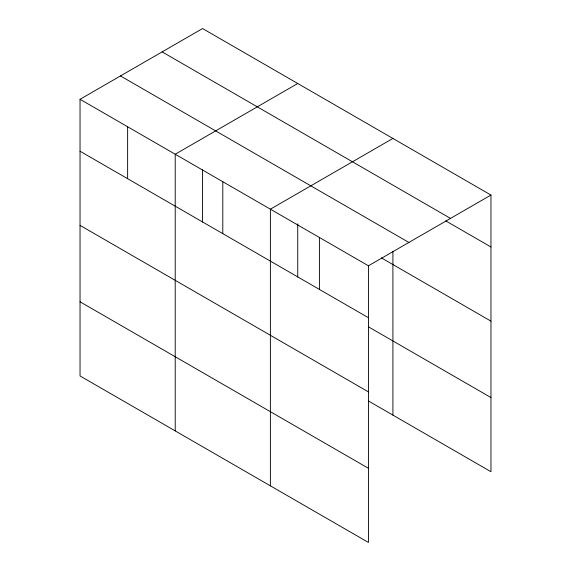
<?xml version="1.0" encoding="UTF-8"?>
<svg xmlns="http://www.w3.org/2000/svg" width="571" height="571" viewBox="0 0 571 571"><rect width="100%" height="100%" fill="white"/><g stroke="black" fill="none" stroke-linecap="round" stroke-linejoin="round"><path stroke-width="0.86" d="M80.04 99.283L368.438 265.793L368.438 542.45L80.04 375.946L80.04 99.283L202.562 28.55L490.96 195.054L490.96 471.717L368.345 400.921M297.734 83.494L175.211 154.234L175.211 430.891M392.905 138.446L270.383 209.179L270.383 485.835M368.438 265.793L490.96 195.054M162.128 51.89L450.526 218.4M445.758 220.891L490.96 246.986M120.474 75.943L408.872 242.447M381.392 257.892L490.96 321.145M80.04 151.222L368.438 317.726M368.345 326.762L490.96 397.552M80.04 225.381L368.438 391.884M80.04 301.788L368.438 468.291M392.905 251.29L392.905 415.103M319.41 237.486L319.41 289.418M297.734 223.803L297.734 277.113M222.797 181.706L222.797 233.639M202.562 169.744L202.562 222.162M127.626 126.762L127.626 178.694"/></g></svg>
